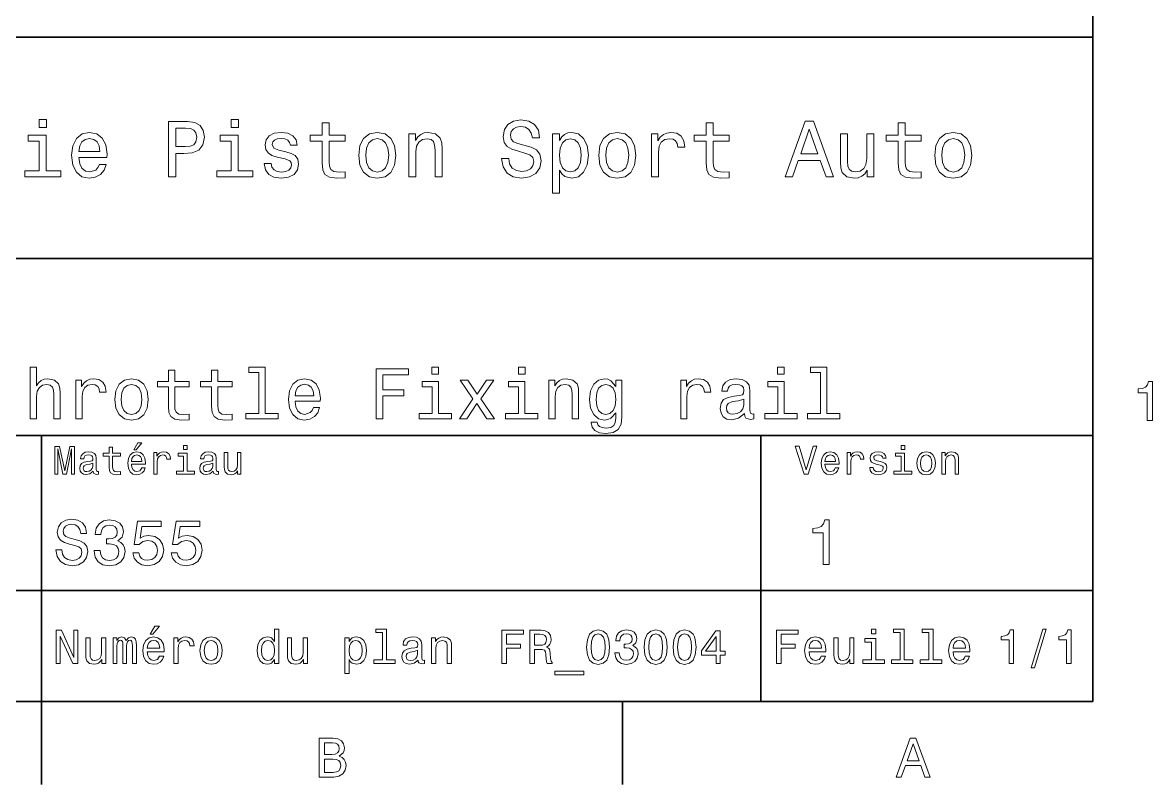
# Model space of a CAD drawing. Extents: x 0 to 420, y 0 to 297.
# Drawn here: x 313.3 to 415.4, y 2.5 to 71.3 of the extents above; entities that cross this region are included whole.
import ezdxf

# ---------------------------------------------------------------- set-up
doc = ezdxf.new("R2010")
doc.units = 0

msp = doc.modelspace()

# ---------------------------------------------------------------- linework, layer by layer
at = {"color": 7, "lineweight": 35}
for p, q in [((410, 10), (410, 287)), ((220, 70), (410, 70)), ((410, 70), (410, 10)), ((285, 50), (410, 50)), ((285, 34), (410, 34)), ((380, 10), (380, 34)), ((285, 20), (410, 20)), ((10, 10), (410, 10)), ((220, 10), (410, 10))]:
    msp.add_line(p, q, dxfattribs=at)
at = {"color": 7, "lineweight": 35, "ltscale": 0.35}
msp.add_line((315, 20), (315, 34), dxfattribs=at)
at = {"color": 7, "lineweight": 35, "ltscale": 0.25}
msp.add_line((315, 10), (315, 20), dxfattribs=at)
at = {"color": 7, "lineweight": 35, "ltscale": 0.1875}
for p, q in [((315, 10), (315, 2.5)), ((367.5, 10), (367.5, 2.5))]:
    msp.add_line(p, q, dxfattribs=at)
at = {"color": 7, "lineweight": 13}
for points in [[(315.439484, 62.554031), (314.76944, 62.554031), (314.76944, 61.833572), (315.439484, 61.833572)], [(326.462524, 57.381123), (327.125366, 57.381123), (327.125366, 59.492073), (327.860229, 59.492073), (328.602295, 59.528095), (329.193085, 59.780258), (329.574921, 60.270172), (329.70462, 60.940201), (329.60376, 61.559795), (329.315552, 62.013687), (328.840057, 62.287464), (328.19165, 62.381123), (326.462524, 62.381123)], [(332.788177, 62.554031), (332.118164, 62.554031), (332.118164, 61.833572), (332.788177, 61.833572)], [(357.20462, 59.030979), (356.549011, 59.030979), (356.693085, 58.267288), (357.053314, 57.70533), (357.608063, 57.366714), (358.357361, 57.244236), (359.099426, 57.359509), (359.654175, 57.67651), (360.007202, 58.17363), (360.136902, 58.82925), (360.028809, 59.420029), (359.726227, 59.801872), (359.236328, 60.054031), (358.580688, 60.241352), (358.018738, 60.378242), (357.651306, 60.536743), (357.442383, 60.767288), (357.377533, 61.127522), (357.442383, 61.451729), (357.6297, 61.696686), (357.917877, 61.862389), (358.314117, 61.920029), (358.71759, 61.84798), (359.034576, 61.653458), (359.24353, 61.32925), (359.344391, 60.889767), (360, 60.889767), (360, 60.904179), (359.884735, 61.581409), (359.546112, 62.085732), (359.01297, 62.402737), (358.292511, 62.510807), (357.644104, 62.402737), (357.139771, 62.100143), (356.815552, 61.631844), (356.700287, 61.026657), (356.793945, 60.486309), (357.067719, 60.118874), (357.5, 59.873917), (358.09079, 59.6866), (358.674347, 59.520893), (359.113831, 59.362389), (359.380402, 59.131844), (359.47406, 58.757202), (359.387604, 58.375359), (359.164276, 58.087173), (358.825653, 57.907059), (358.386169, 57.849422), (357.896271, 57.928673), (357.521606, 58.159222), (357.283875, 58.533859)], [(382.175781, 57.381123), (382.838623, 57.381123), (383.364563, 58.850864), (385.360229, 58.850864), (385.886169, 57.381123), (386.563416, 57.381123), (384.733429, 62.388329), (383.998566, 62.388329)], [(318.371765, 59.131844), (320.907776, 59.131844), (320.914978, 59.427231), (320.799713, 60.255764), (320.482697, 60.875359), (319.978394, 61.25), (319.30835, 61.386887), (318.65274, 61.242794), (318.148407, 60.839336), (317.824219, 60.183716), (317.708923, 59.319164), (317.816986, 58.432995), (318.141205, 57.78458), (318.638336, 57.381123), (319.286743, 57.244236), (319.848694, 57.337894), (320.309784, 57.582851), (320.648407, 57.971901), (320.842926, 58.490631), (320.216125, 58.490631), (320.086456, 58.20245), (319.899139, 57.986309), (319.365997, 57.8134), (318.955322, 57.892651), (318.645538, 58.14481), (318.443787, 58.555473), (318.371765, 59.110229)], [(328.011536, 61.76873), (328.443787, 61.725502), (328.760803, 61.588615), (328.94812, 61.336452), (329.01297, 60.940201), (328.940918, 60.522331), (328.746399, 60.270172), (328.414978, 60.140488), (327.96109, 60.104465), (327.125366, 60.104465), (327.125366, 61.76873)], [(337.060516, 59.636166), (336.44812, 59.780258), (335.994232, 59.945965), (335.842926, 60.28458), (335.886169, 60.522331), (336.037476, 60.695244), (336.28241, 60.803314), (336.635437, 60.846542), (336.97406, 60.803314), (337.240631, 60.67363), (337.413544, 60.479107), (337.485596, 60.219738), (338.105194, 60.219738), (338.105194, 60.23415), (337.997131, 60.70245), (337.701721, 61.069885), (337.240631, 61.30043), (336.635437, 61.386887), (336.023041, 61.30043), (335.576355, 61.062679), (335.29538, 60.709652), (335.208923, 60.262966), (335.273773, 59.830688), (335.475494, 59.528095), (335.806915, 59.311958), (336.289612, 59.16066), (336.995667, 58.987751), (337.427948, 58.807636), (337.543213, 58.663544), (337.586456, 58.447407), (337.521606, 58.180836), (337.348694, 57.979107), (337.067719, 57.849422), (336.693085, 57.806194), (336.296814, 57.849422), (336.008636, 58.000721), (335.814117, 58.245674), (335.734863, 58.584293), (335.122467, 58.584293), (335.223328, 58.007923), (335.518738, 57.590057), (335.98703, 57.337894), (336.635437, 57.244236), (337.312683, 57.337894), (337.809814, 57.590057), (338.112396, 57.993515), (338.220459, 58.519451), (338.141205, 58.973343), (337.917877, 59.283138), (337.550415, 59.484871)], [(340.353027, 60.579971), (340.353027, 58.64193), (340.39624, 58.015129), (340.597992, 57.582851), (341.001434, 57.330688), (341.685883, 57.244236), (342.43515, 57.280258), (342.43515, 57.827808), (341.887604, 57.78458), (341.390503, 57.842216), (341.123932, 58.022331), (341.008636, 58.324928), (340.98703, 58.75), (340.98703, 60.579971), (342.43515, 60.579971), (342.43515, 61.120316), (340.98703, 61.120316), (340.98703, 62.251438), (340.353027, 62.251438), (340.353027, 61.120316), (339.257935, 61.120316), (339.257935, 60.579971)], [(343.65274, 59.311958), (343.768005, 58.432995), (344.099426, 57.78458), (344.625366, 57.381123), (345.331421, 57.244236), (346.030273, 57.381123), (346.556213, 57.777374), (346.887604, 58.425793), (347.010101, 59.311958), (346.887604, 60.190922), (346.556213, 60.846542), (346.030273, 61.242794), (345.331421, 61.386887), (344.625366, 61.242794), (344.099426, 60.839336), (343.768005, 60.190922)], [(348.177246, 57.381123), (348.811249, 57.381123), (348.811249, 59.614552), (348.876099, 60.12608), (349.085022, 60.500717), (349.409241, 60.731266), (349.841492, 60.817722), (350.187317, 60.745674), (350.403473, 60.551151), (350.511536, 60.226944), (350.547546, 59.794666), (350.547546, 57.381123), (351.181549, 57.381123), (351.181549, 59.924351), (351.15274, 60.435879), (351.023071, 60.86095), (350.597992, 61.25), (349.93515, 61.386887), (349.567719, 61.336452), (349.257935, 61.199566), (348.991364, 60.969017), (348.78241, 60.659222), (348.78241, 61.25), (348.177246, 61.25)], [(361.786743, 60.652016), (361.786743, 61.25), (361.15274, 61.25), (361.15274, 55.882565), (361.786743, 55.882565), (361.786743, 57.971901), (362.010101, 57.633286), (362.262268, 57.409943), (362.896271, 57.244236), (363.501465, 57.381123), (363.976959, 57.791786), (364.286743, 58.440201), (364.402039, 59.319164), (364.286743, 60.190922), (363.976959, 60.839336), (363.501465, 61.242794), (362.896271, 61.386887), (362.550446, 61.343658), (362.255066, 61.206772), (362.002899, 60.976223)], [(365.338623, 59.311958), (365.453888, 58.432995), (365.785309, 57.78458), (366.311249, 57.381123), (367.017303, 57.244236), (367.716125, 57.381123), (368.242065, 57.777374), (368.573486, 58.425793), (368.695984, 59.311958), (368.573486, 60.190922), (368.242065, 60.846542), (367.716125, 61.242794), (367.017303, 61.386887), (366.311249, 61.242794), (365.785309, 60.839336), (365.453888, 60.190922)], [(370.100861, 57.381123), (370.734863, 57.381123), (370.734863, 59.592937), (370.799713, 60.12608), (370.994232, 60.507923), (371.311249, 60.738472), (371.736328, 60.817722), (372.053314, 60.767288), (372.291077, 60.623199), (372.435181, 60.378242), (372.485596, 60.046829), (373.126801, 60.046829), (373.040344, 60.630402), (372.802612, 61.048271), (372.406342, 61.30043), (371.865997, 61.386887), (371.498566, 61.32925), (371.181549, 61.185158), (370.900574, 60.940201), (370.677246, 60.608788), (370.677246, 61.25), (370.100861, 61.25)], [(375.050415, 60.579971), (375.050415, 58.64193), (375.093658, 58.015129), (375.29538, 57.582851), (375.698853, 57.330688), (376.383301, 57.244236), (377.132568, 57.280258), (377.132568, 57.827808), (376.585022, 57.78458), (376.087891, 57.842216), (375.82132, 58.022331), (375.706055, 58.324928), (375.684448, 58.75), (375.684448, 60.579971), (377.132568, 60.579971), (377.132568, 61.120316), (375.684448, 61.120316), (375.684448, 62.251438), (375.050415, 62.251438), (375.050415, 61.120316), (373.955322, 61.120316), (373.955322, 60.579971)], [(383.595093, 59.463257), (384.365997, 61.667866), (385.136902, 59.463257)], [(392.399109, 60.579971), (392.399109, 58.64193), (392.442352, 58.015129), (392.644073, 57.582851), (393.047546, 57.330688), (393.731995, 57.244236), (394.481262, 57.280258), (394.481262, 57.827808), (393.933716, 57.78458), (393.436584, 57.842216), (393.170013, 58.022331), (393.054749, 58.324928), (393.033142, 58.75), (393.033142, 60.579971), (394.481262, 60.579971), (394.481262, 61.120316), (393.033142, 61.120316), (393.033142, 62.251438), (392.399109, 62.251438), (392.399109, 61.120316), (391.304016, 61.120316), (391.304016, 60.579971)], [(395.698853, 59.311958), (395.814117, 58.432995), (396.145508, 57.78458), (396.671448, 57.381123), (397.377502, 57.244236), (398.076355, 57.381123), (398.602295, 57.777374), (398.933716, 58.425793), (399.056183, 59.311958), (398.933716, 60.190922), (398.602295, 60.846542), (398.076355, 61.242794), (397.377502, 61.386887), (396.671448, 61.242794), (396.145508, 60.839336), (395.814117, 60.190922)], [(315.417877, 57.914265), (315.417877, 61.120316), (313.789612, 61.120316), (313.789612, 60.579971), (314.783875, 60.579971), (314.783875, 57.914265), (313.48703, 57.914265), (313.48703, 57.381123), (316.729095, 57.381123), (316.729095, 57.914265)], [(318.371765, 59.664986), (318.451019, 60.162102), (318.645538, 60.529537), (318.940918, 60.75288), (319.329956, 60.83213), (319.711823, 60.75288), (320.007202, 60.529537), (320.187317, 60.162102), (320.252167, 59.664986)], [(332.766571, 57.914265), (332.766571, 61.120316), (331.138336, 61.120316), (331.138336, 60.579971), (332.132568, 60.579971), (332.132568, 57.914265), (330.835724, 57.914265), (330.835724, 57.381123), (334.07782, 57.381123), (334.07782, 57.914265)], [(344.301147, 59.319164), (344.365997, 59.967579), (344.567719, 60.435879), (344.891937, 60.72406), (345.331421, 60.824928), (345.763702, 60.72406), (346.087891, 60.443081), (346.289612, 59.967579), (346.361664, 59.319164), (346.289612, 58.663544), (346.087891, 58.188038), (345.763702, 57.899853), (345.331421, 57.806194), (344.891937, 57.899853), (344.567719, 58.188038), (344.365997, 58.663544)], [(362.788208, 57.8134), (362.363129, 57.907059), (362.053314, 58.195244), (361.858795, 58.663544), (361.793945, 59.319164), (361.858795, 59.967579), (362.053314, 60.435879), (362.363129, 60.716858), (362.788208, 60.817722), (363.177246, 60.716858), (363.48703, 60.428673), (363.68158, 59.960373), (363.753601, 59.319164), (363.68158, 58.67075), (363.48703, 58.195244), (363.177246, 57.907059)], [(365.98703, 59.319164), (366.05188, 59.967579), (366.253601, 60.435879), (366.57782, 60.72406), (367.017303, 60.824928), (367.449585, 60.72406), (367.773773, 60.443081), (367.975525, 59.967579), (368.047546, 59.319164), (367.975525, 58.663544), (367.773773, 58.188038), (367.449585, 57.899853), (367.017303, 57.806194), (366.57782, 57.899853), (366.253601, 58.188038), (366.05188, 58.663544)], [(390.194519, 61.25), (389.560516, 61.25), (389.560516, 59.016571), (389.488464, 58.497837), (389.279541, 58.123196), (388.955322, 57.892651), (388.530243, 57.820602), (388.19165, 57.878242), (387.975494, 58.051151), (387.853027, 58.346542), (387.824219, 58.764408), (387.824219, 61.25), (387.190186, 61.25), (387.190186, 58.706772), (387.211792, 58.195244), (387.348694, 57.770172), (387.766571, 57.381123), (388.436584, 57.244236), (388.796814, 57.294666), (389.106628, 57.424351), (389.373199, 57.647694), (389.589325, 57.971901), (389.589325, 57.381123), (390.194519, 57.381123)], [(396.34726, 59.319164), (396.412109, 59.967579), (396.613831, 60.435879), (396.938019, 60.72406), (397.377502, 60.824928), (397.809784, 60.72406), (398.134003, 60.443081), (398.335724, 59.967579), (398.407776, 59.319164), (398.335724, 58.663544), (398.134003, 58.188038), (397.809784, 57.899853), (397.377502, 57.806194), (396.938019, 57.899853), (396.613831, 58.188038), (396.412109, 58.663544)], [(313.978394, 35.530258), (314.549011, 35.530258), (314.549011, 37.540344), (314.607361, 38.000721), (314.79541, 38.337894), (315.087189, 38.545387), (315.476227, 38.623199), (315.787476, 38.558357), (315.981995, 38.383286), (316.079254, 38.091499), (316.111664, 37.70245), (316.111664, 35.530258), (316.682281, 35.530258), (316.682281, 37.819164), (316.656342, 38.279537), (316.539642, 38.662102), (316.157074, 39.012245), (315.560516, 39.135445), (315.236328, 39.090057), (314.957489, 38.966858), (314.72406, 38.772331), (314.549011, 38.506485), (314.549011, 40.185879), (313.978394, 40.185879)], [(326.453888, 38.409222), (326.453888, 36.664986), (326.492798, 36.100864), (326.674347, 35.711815), (327.037476, 35.484871), (327.653473, 35.407059), (328.32782, 35.43948), (328.32782, 35.932274), (327.835022, 35.893372), (327.387604, 35.945244), (327.147705, 36.107349), (327.043945, 36.379681), (327.024506, 36.762245), (327.024506, 38.409222), (328.32782, 38.409222), (328.32782, 38.895531), (327.024506, 38.895531), (327.024506, 39.913544), (326.453888, 39.913544), (326.453888, 38.895531), (325.468292, 38.895531), (325.468292, 38.409222)], [(330.357361, 38.409222), (330.357361, 36.664986), (330.396271, 36.100864), (330.57782, 35.711815), (330.940918, 35.484871), (331.556915, 35.407059), (332.231262, 35.43948), (332.231262, 35.932274), (331.738464, 35.893372), (331.291077, 35.945244), (331.051147, 36.107349), (330.947418, 36.379681), (330.927948, 36.762245), (330.927948, 38.409222), (332.231262, 38.409222), (332.231262, 38.895531), (330.927948, 38.895531), (330.927948, 39.913544), (330.357361, 39.913544), (330.357361, 38.895531), (329.371765, 38.895531), (329.371765, 38.409222)], [(334.630402, 39.706051), (334.630402, 36.010086), (333.456787, 36.010086), (333.456787, 35.530258), (336.368164, 35.530258), (336.368164, 36.010086), (335.201019, 36.010086), (335.201019, 40.185879), (333.735596, 40.185879), (333.735596, 39.706051)], [(345.219025, 35.530258), (345.822052, 35.530258), (345.822052, 37.598701), (347.715424, 37.598701), (347.715424, 38.136887), (345.822052, 38.136887), (345.822052, 39.485588), (348.149872, 39.485588), (348.149872, 40.030258), (345.219025, 40.030258)], [(350.873199, 40.185879), (350.270172, 40.185879), (350.270172, 39.537464), (350.873199, 39.537464)], [(358.680115, 40.185879), (358.077087, 40.185879), (358.077087, 39.537464), (358.680115, 39.537464)], [(382.100861, 40.185879), (381.497833, 40.185879), (381.497833, 39.537464), (382.100861, 39.537464)], [(385.375366, 39.706051), (385.375366, 36.010086), (384.201721, 36.010086), (384.201721, 35.530258), (387.113098, 35.530258), (387.113098, 36.010086), (385.945984, 36.010086), (385.945984, 40.185879), (384.48056, 40.185879), (384.48056, 39.706051)], [(318.095825, 35.530258), (318.666443, 35.530258), (318.666443, 37.520893), (318.724792, 38.000721), (318.899872, 38.344379), (319.18515, 38.551872), (319.567719, 38.623199), (319.853027, 38.577808), (320.067017, 38.448124), (320.196686, 38.227665), (320.242065, 37.929394), (320.819183, 37.929394), (320.741364, 38.454609), (320.527374, 38.830692), (320.170746, 39.057636), (319.684448, 39.135445), (319.35376, 39.083572), (319.068451, 38.953888), (318.815582, 38.733429), (318.614563, 38.435158), (318.614563, 39.012245), (318.095825, 39.012245)], [(321.61673, 37.268009), (321.720459, 36.476944), (322.018738, 35.893372), (322.492065, 35.530258), (323.127533, 35.407059), (323.7565, 35.530258), (324.229828, 35.886887), (324.528107, 36.470459), (324.638336, 37.268009), (324.528107, 38.059078), (324.229828, 38.649136), (323.7565, 39.005764), (323.127533, 39.135445), (322.492065, 39.005764), (322.018738, 38.642651), (321.720459, 38.059078)], [(337.898407, 37.105907), (340.180847, 37.105907), (340.187317, 37.371758), (340.083588, 38.117435), (339.798279, 38.675072), (339.344391, 39.012245), (338.741364, 39.135445), (338.151306, 39.005764), (337.697418, 38.642651), (337.40564, 38.052593), (337.30188, 37.274494), (337.399139, 36.476944), (337.690918, 35.893372), (338.138336, 35.530258), (338.721893, 35.407059), (339.227661, 35.491352), (339.64267, 35.711815), (339.947418, 36.061958), (340.122498, 36.528816), (339.55835, 36.528816), (339.44165, 36.269451), (339.273071, 36.074928), (338.793243, 35.919308), (338.423645, 35.990631), (338.144806, 36.217579), (337.963257, 36.587173), (337.898407, 37.086452)], [(350.85376, 36.010086), (350.85376, 38.895531), (349.388336, 38.895531), (349.388336, 38.409222), (350.283142, 38.409222), (350.283142, 36.010086), (349.115997, 36.010086), (349.115997, 35.530258), (352.033875, 35.530258), (352.033875, 36.010086)], [(353.427948, 35.530258), (354.322754, 36.885445), (355.24353, 35.530258), (355.930847, 35.530258), (354.685883, 37.326366), (355.859497, 39.012245), (355.19812, 39.012245), (354.348694, 37.747837), (353.499268, 39.012245), (352.824921, 39.012245), (353.979126, 37.319885), (352.760101, 35.530258)], [(358.660675, 36.010086), (358.660675, 38.895531), (357.195251, 38.895531), (357.195251, 38.409222), (358.090057, 38.409222), (358.090057, 36.010086), (356.922913, 36.010086), (356.922913, 35.530258), (359.84079, 35.530258), (359.84079, 36.010086)], [(360.819885, 35.530258), (361.390503, 35.530258), (361.390503, 37.540344), (361.448853, 38.000721), (361.636902, 38.337894), (361.92868, 38.545387), (362.317719, 38.623199), (362.628967, 38.558357), (362.823486, 38.383286), (362.920746, 38.091499), (362.953186, 37.70245), (362.953186, 35.530258), (363.523773, 35.530258), (363.523773, 37.819164), (363.497833, 38.279537), (363.381134, 38.662102), (362.998566, 39.012245), (362.402008, 39.135445), (362.07132, 39.090057), (361.792511, 38.966858), (361.552612, 38.759365), (361.364563, 38.480545), (361.364563, 39.012245), (360.819885, 39.012245)], [(367.433716, 35.685879), (367.433716, 39.012245), (366.889038, 39.012245), (366.889038, 38.448124), (366.44165, 38.960373), (366.169312, 39.090057), (365.864563, 39.135445), (365.313416, 39.005764), (364.885437, 38.642651), (364.606628, 38.059078), (364.509369, 37.274494), (364.606628, 36.483429), (364.885437, 35.899857), (365.313416, 35.530258), (365.864563, 35.407059), (366.175781, 35.45245), (366.43515, 35.569164), (366.889038, 36.061958), (366.889038, 35.569164), (366.837189, 35.180115), (366.694519, 34.901295), (366.42218, 34.739193), (366.013702, 34.680836), (365.657074, 34.719738), (365.404175, 34.817001), (365.255035, 34.985588), (365.209656, 35.212536), (364.658508, 35.212536), (364.658508, 35.1866), (364.742798, 34.771614), (365.002167, 34.460373), (365.417145, 34.259365), (365.981262, 34.188038), (366.655609, 34.285301), (367.103027, 34.557636), (367.355896, 35.030979)], [(372.744232, 35.530258), (373.31485, 35.530258), (373.31485, 37.520893), (373.373199, 38.000721), (373.548279, 38.344379), (373.833557, 38.551872), (374.216125, 38.623199), (374.501434, 38.577808), (374.715424, 38.448124), (374.845093, 38.227665), (374.890503, 37.929394), (375.46759, 37.929394), (375.389771, 38.454609), (375.175781, 38.830692), (374.819153, 39.057636), (374.332855, 39.135445), (374.002167, 39.083572), (373.716858, 38.953888), (373.463989, 38.733429), (373.26297, 38.435158), (373.26297, 39.012245), (372.744232, 39.012245)], [(378.502167, 35.98415), (378.502167, 35.964695), (378.534576, 35.744236), (378.631836, 35.588615), (379.040344, 35.465416), (379.358063, 35.517288), (379.358063, 35.958214), (379.221924, 35.938759), (379.040344, 36.023052), (379.007935, 36.282421), (379.007935, 38.085014), (378.930115, 38.545387), (378.703186, 38.869595), (378.307648, 39.064121), (377.75, 39.135445), (377.205322, 39.057636), (376.803314, 38.837173), (376.550446, 38.493515), (376.466125, 38.039623), (376.466125, 38.000721), (376.978394, 38.000721), (377.023773, 38.273052), (377.166443, 38.467579), (377.399841, 38.584293), (377.73056, 38.629681), (378.048279, 38.59726), (378.275208, 38.5), (378.411377, 38.331409), (378.456787, 38.09798), (378.430847, 37.825645), (378.327087, 37.68948), (378.067719, 37.624638), (377.581421, 37.572765), (377.023773, 37.456051), (376.628235, 37.248558), (376.394806, 36.924351), (376.323486, 36.444523), (376.388336, 36.016571), (376.589355, 35.698845), (376.913544, 35.497837), (377.360962, 35.426514), (377.963989, 35.562679)], [(382.081421, 36.010086), (382.081421, 38.895531), (380.615997, 38.895531), (380.615997, 38.409222), (381.510803, 38.409222), (381.510803, 36.010086), (380.343658, 36.010086), (380.343658, 35.530258), (383.261536, 35.530258), (383.261536, 36.010086)], [(414.909241, 35.366787), (415.368164, 35.366787), (415.368164, 38.892002), (415.025208, 38.892002), (414.934448, 38.584366), (414.752899, 38.377594), (414.475525, 38.256557), (414.092224, 38.216209), (414.092224, 37.858143), (414.909241, 37.858143)], [(322.200287, 37.274494), (322.258667, 37.858067), (322.440216, 38.279537), (322.731995, 38.538902), (323.127533, 38.629681), (323.516571, 38.538902), (323.80835, 38.286022), (323.989929, 37.858067), (324.054749, 37.274494), (323.989929, 36.684437), (323.80835, 36.256481), (323.516571, 35.997116), (323.127533, 35.912823), (322.731995, 35.997116), (322.440216, 36.256481), (322.258667, 36.684437)], [(337.898407, 37.585735), (337.969757, 38.033138), (338.144806, 38.363831), (338.410675, 38.564842), (338.760803, 38.636166), (339.104462, 38.564842), (339.370331, 38.363831), (339.53244, 38.033138), (339.59079, 37.585735)], [(365.099426, 37.274494), (365.157776, 37.851585), (365.332855, 38.279537), (365.605194, 38.532421), (365.968292, 38.623199), (366.350861, 38.532421), (366.636169, 38.279537), (366.811249, 37.851585), (366.876099, 37.274494), (366.811249, 36.684437), (366.636169, 36.262966), (366.350861, 36.003601), (365.968292, 35.919308), (365.605194, 36.003601), (365.332855, 36.262966), (365.157776, 36.690922)], [(378.437317, 36.749279), (378.359497, 36.412102), (378.152039, 36.152737), (377.84079, 35.98415), (377.458221, 35.925793), (377.211823, 35.958214), (377.036743, 36.061958), (376.926514, 36.243515), (376.894104, 36.496395), (376.920044, 36.723343), (377.023773, 36.885445), (377.438782, 37.067001), (377.963989, 37.14481), (378.437317, 37.30043)], [(316.183716, 30.530979), (316.46109, 30.530979), (316.46109, 32.80043), (316.929382, 30.530979), (317.239197, 30.530979), (317.703888, 32.80043), (317.703888, 30.530979), (317.984863, 30.530979), (317.984863, 33.030979), (317.54538, 33.030979), (317.08429, 30.826368), (316.626801, 33.030979), (316.183716, 33.030979)], [(321.100861, 32.130402), (321.100861, 31.161383), (321.122467, 30.847982), (321.223328, 30.631844), (321.425079, 30.505762), (321.767303, 30.462536), (322.141937, 30.480547), (322.141937, 30.754322), (321.868164, 30.732708), (321.619598, 30.761526), (321.486298, 30.851583), (321.42868, 31.002882), (321.417877, 31.215418), (321.417877, 32.130402), (322.141937, 32.130402), (322.141937, 32.400574), (321.417877, 32.400574), (321.417877, 32.966137), (321.100861, 32.966137), (321.100861, 32.400574), (320.553314, 32.400574), (320.553314, 32.130402)], [(323.341492, 32.728386), (323.554047, 32.728386), (324.054749, 33.340778), (323.701721, 33.340778)], [(328.161377, 33.117435), (327.826355, 33.117435), (327.826355, 32.757202), (328.161377, 32.757202)], [(384.71109, 33.03458), (384.08429, 30.905619), (383.439484, 33.03458), (383.09726, 33.03458), (383.904175, 30.530979), (384.264404, 30.530979), (385.053314, 33.03458)], [(392.992798, 33.117435), (392.657776, 33.117435), (392.657776, 32.757202), (392.992798, 32.757202)], [(319.656342, 30.78314), (319.656342, 30.772333), (319.674347, 30.649855), (319.728394, 30.5634), (319.955322, 30.494957), (320.131836, 30.523775), (320.131836, 30.768732), (320.056183, 30.757925), (319.955322, 30.804754), (319.937317, 30.948847), (319.937317, 31.950287), (319.894104, 32.206051), (319.768005, 32.386166), (319.548279, 32.494236), (319.238464, 32.533859), (318.935883, 32.490635), (318.712524, 32.368156), (318.572052, 32.177231), (318.525208, 31.925072), (318.525208, 31.903458), (318.809784, 31.903458), (318.835022, 32.054756), (318.914276, 32.162823), (319.043945, 32.227665), (319.227661, 32.25288), (319.404175, 32.234871), (319.530273, 32.180836), (319.605896, 32.087173), (319.631134, 31.957493), (319.61673, 31.806194), (319.559082, 31.730547), (319.414978, 31.694523), (319.144806, 31.665705), (318.835022, 31.600864), (318.615265, 31.48559), (318.485596, 31.305475), (318.445953, 31.038904), (318.481995, 30.801151), (318.593658, 30.62464), (318.773773, 30.512968), (319.022339, 30.473343), (319.357361, 30.54899)], [(323.121765, 31.40634), (324.389771, 31.40634), (324.393372, 31.554033), (324.335724, 31.9683), (324.177246, 32.278099), (323.925079, 32.465416), (323.590057, 32.533859), (323.262238, 32.461815), (323.010101, 32.260086), (322.847992, 31.932276), (322.790344, 31.5), (322.844391, 31.056915), (323.00647, 30.732708), (323.255035, 30.530979), (323.579254, 30.462536), (323.860229, 30.509365), (324.09079, 30.631844), (324.260101, 30.826368), (324.357361, 31.085733), (324.043945, 31.085733), (323.979095, 30.941643), (323.885437, 30.833572), (323.618866, 30.747118), (323.413544, 30.786743), (323.258636, 30.912823), (323.157776, 31.118155), (323.121765, 31.395533)], [(323.121765, 31.672911), (323.161377, 31.921469), (323.258636, 32.105186), (323.406342, 32.216858), (323.600861, 32.256485), (323.791779, 32.216858), (323.939484, 32.105186), (324.029541, 31.921469), (324.061951, 31.672911)], [(325.131836, 30.530979), (325.448853, 30.530979), (325.448853, 31.636887), (325.481262, 31.903458), (325.578522, 32.094379), (325.73703, 32.209652), (325.949554, 32.249279), (326.108063, 32.224064), (326.226959, 32.152016), (326.298981, 32.029537), (326.324219, 31.863832), (326.644806, 31.863832), (326.601593, 32.155621), (326.482697, 32.364552), (326.284576, 32.490635), (326.014404, 32.533859), (325.830688, 32.505043), (325.67218, 32.432995), (325.531708, 32.310516), (325.420044, 32.144814), (325.420044, 32.465416), (325.131836, 32.465416)], [(328.150574, 30.79755), (328.150574, 32.400574), (327.336456, 32.400574), (327.336456, 32.130402), (327.833588, 32.130402), (327.833588, 30.79755), (327.18515, 30.79755), (327.18515, 30.530979), (328.806183, 30.530979), (328.806183, 30.79755)], [(330.499268, 30.78314), (330.499268, 30.772333), (330.517303, 30.649855), (330.57132, 30.5634), (330.798279, 30.494957), (330.974792, 30.523775), (330.974792, 30.768732), (330.899139, 30.757925), (330.798279, 30.804754), (330.780273, 30.948847), (330.780273, 31.950287), (330.73703, 32.206051), (330.610962, 32.386166), (330.391205, 32.494236), (330.081421, 32.533859), (329.778809, 32.490635), (329.555481, 32.368156), (329.414978, 32.177231), (329.368164, 31.925072), (329.368164, 31.903458), (329.65274, 31.903458), (329.677948, 32.054756), (329.757202, 32.162823), (329.886902, 32.227665), (330.070618, 32.25288), (330.247131, 32.234871), (330.373199, 32.180836), (330.448853, 32.087173), (330.47406, 31.957493), (330.459656, 31.806194), (330.402008, 31.730547), (330.257935, 31.694523), (329.987762, 31.665705), (329.677948, 31.600864), (329.458221, 31.48559), (329.328522, 31.305475), (329.28891, 31.038904), (329.324921, 30.801151), (329.436584, 30.62464), (329.616699, 30.512968), (329.865265, 30.473343), (330.200287, 30.54899)], [(333.010071, 32.465416), (332.693085, 32.465416), (332.693085, 31.348703), (332.657074, 31.089336), (332.552582, 30.902016), (332.390503, 30.786743), (332.177948, 30.750719), (332.008636, 30.779539), (331.900574, 30.865993), (331.839325, 31.013687), (331.824921, 31.222622), (331.824921, 32.465416), (331.507935, 32.465416), (331.507935, 31.193804), (331.518738, 30.93804), (331.587189, 30.725504), (331.796112, 30.530979), (332.131134, 30.462536), (332.311249, 30.487751), (332.466125, 30.552593), (332.599426, 30.664265), (332.707489, 30.826368), (332.707489, 30.530979), (333.010071, 30.530979)], [(385.784576, 31.40634), (387.052582, 31.40634), (387.056183, 31.554033), (386.998566, 31.9683), (386.840057, 32.278099), (386.587891, 32.465416), (386.252869, 32.533859), (385.925079, 32.461815), (385.672913, 32.260086), (385.510803, 31.932276), (385.453156, 31.5), (385.507202, 31.056915), (385.669312, 30.732708), (385.917877, 30.530979), (386.242065, 30.462536), (386.523041, 30.509365), (386.753601, 30.631844), (386.922913, 30.826368), (387.020172, 31.085733), (386.706787, 31.085733), (386.641937, 30.941643), (386.548279, 30.833572), (386.281708, 30.747118), (386.076355, 30.786743), (385.921478, 30.912823), (385.820618, 31.118155), (385.784576, 31.395533)], [(385.784576, 31.672911), (385.824219, 31.921469), (385.921478, 32.105186), (386.069153, 32.216858), (386.263702, 32.256485), (386.45462, 32.216858), (386.602295, 32.105186), (386.692352, 31.921469), (386.724792, 31.672911)], [(387.794678, 30.530979), (388.111664, 30.530979), (388.111664, 31.636887), (388.144104, 31.903458), (388.241364, 32.094379), (388.399841, 32.209652), (388.612396, 32.249279), (388.770905, 32.224064), (388.889771, 32.152016), (388.961823, 32.029537), (388.98703, 31.863832), (389.307648, 31.863832), (389.264404, 32.155621), (389.145538, 32.364552), (388.947418, 32.490635), (388.677246, 32.533859), (388.49353, 32.505043), (388.335022, 32.432995), (388.194519, 32.310516), (388.082855, 32.144814), (388.082855, 32.465416), (387.794678, 32.465416)], [(390.791779, 31.658501), (390.485596, 31.730547), (390.258636, 31.8134), (390.182983, 31.982708), (390.20462, 32.101585), (390.280273, 32.188038), (390.40274, 32.242073), (390.579254, 32.263687), (390.748566, 32.242073), (390.881836, 32.177231), (390.968292, 32.079971), (391.004333, 31.950287), (391.314117, 31.950287), (391.314117, 31.957493), (391.260101, 32.191643), (391.112396, 32.375359), (390.881836, 32.490635), (390.579254, 32.533859), (390.273041, 32.490635), (390.049713, 32.371758), (389.90921, 32.195244), (389.865997, 31.971901), (389.898407, 31.755764), (389.999268, 31.604465), (390.164978, 31.496397), (390.406342, 31.420748), (390.759369, 31.334293), (390.975494, 31.244236), (391.033142, 31.17219), (391.054749, 31.064121), (391.022339, 30.930836), (390.935883, 30.829971), (390.79538, 30.765129), (390.608063, 30.743515), (390.409943, 30.765129), (390.265839, 30.840778), (390.168579, 30.963255), (390.128967, 31.132565), (389.822754, 31.132565), (389.873199, 30.844379), (390.020905, 30.635447), (390.255035, 30.509365), (390.579254, 30.462536), (390.917877, 30.509365), (391.166412, 30.635447), (391.317719, 30.837175), (391.371765, 31.100143), (391.332123, 31.327089), (391.220459, 31.481987), (391.036743, 31.582851)], [(392.981995, 30.79755), (392.981995, 32.400574), (392.167877, 32.400574), (392.167877, 32.130402), (392.664978, 32.130402), (392.664978, 30.79755), (392.016571, 30.79755), (392.016571, 30.530979), (393.637604, 30.530979), (393.637604, 30.79755)], [(394.087891, 31.496397), (394.145538, 31.056915), (394.311249, 30.732708), (394.574219, 30.530979), (394.927246, 30.462536), (395.276672, 30.530979), (395.539612, 30.729107), (395.705322, 31.053314), (395.766571, 31.496397), (395.705322, 31.935879), (395.539612, 32.263687), (395.276672, 32.461815), (394.927246, 32.533859), (394.574219, 32.461815), (394.311249, 32.260086), (394.145538, 31.935879)], [(394.412109, 31.5), (394.444519, 31.824207), (394.54538, 32.058357), (394.707489, 32.20245), (394.927246, 32.25288), (395.143372, 32.20245), (395.305481, 32.061958), (395.406342, 31.824207), (395.442352, 31.5), (395.406342, 31.17219), (395.305481, 30.934437), (395.143372, 30.790344), (394.927246, 30.743515), (394.707489, 30.790344), (394.54538, 30.934437), (394.444519, 31.17219)], [(396.350159, 30.530979), (396.667145, 30.530979), (396.667145, 31.647694), (396.699554, 31.903458), (396.804047, 32.090778), (396.966125, 32.206051), (397.182281, 32.249279), (397.355194, 32.213257), (397.463257, 32.115993), (397.517303, 31.95389), (397.535309, 31.737751), (397.535309, 30.530979), (397.852295, 30.530979), (397.852295, 31.802593), (397.837891, 32.058357), (397.773041, 32.270893), (397.560516, 32.465416), (397.229095, 32.533859), (397.04538, 32.508644), (396.890503, 32.440201), (396.757202, 32.324928), (396.65274, 32.170029), (396.65274, 32.465416), (396.350159, 32.465416)], [(319.620331, 31.208212), (319.577087, 31.020893), (319.461823, 30.876801), (319.28891, 30.78314), (319.076355, 30.750719), (318.939484, 30.768732), (318.842224, 30.826368), (318.780975, 30.927233), (318.76297, 31.067722), (318.777374, 31.193804), (318.835022, 31.283861), (319.065552, 31.384726), (319.357361, 31.427954), (319.620331, 31.514408)], [(330.463257, 31.208212), (330.420044, 31.020893), (330.304749, 30.876801), (330.131836, 30.78314), (329.919312, 30.750719), (329.78241, 30.768732), (329.68515, 30.826368), (329.623932, 30.927233), (329.605896, 31.067722), (329.620331, 31.193804), (329.677948, 31.283861), (329.908508, 31.384726), (330.200287, 31.427954), (330.463257, 31.514408)], [(316.824219, 23.680117), (316.299713, 23.680117), (316.414978, 23.069164), (316.703156, 22.619596), (317.146973, 22.348703), (317.746399, 22.250721), (318.340057, 22.342941), (318.783875, 22.596542), (319.066284, 22.994238), (319.170044, 23.518732), (319.083588, 23.991356), (318.841492, 24.296831), (318.449554, 24.49856), (317.925079, 24.648417), (317.475494, 24.757925), (317.181549, 24.884727), (317.014404, 25.069164), (316.962524, 25.357349), (317.014404, 25.616714), (317.164276, 25.812681), (317.394806, 25.945246), (317.711823, 25.991356), (318.034576, 25.933718), (318.288177, 25.778099), (318.455322, 25.518732), (318.536011, 25.167149), (319.060516, 25.167149), (319.060516, 25.178675), (318.968292, 25.720463), (318.697418, 26.12392), (318.270905, 26.377522), (317.694519, 26.463978), (317.175781, 26.377522), (316.772339, 26.135448), (316.51297, 25.760807), (316.420746, 25.276657), (316.495667, 24.844381), (316.714691, 24.550434), (317.060516, 24.354467), (317.533142, 24.204613), (318, 24.072046), (318.351593, 23.945246), (318.56485, 23.760807), (318.639771, 23.461096), (318.570618, 23.155621), (318.391937, 22.925074), (318.121033, 22.780981), (317.76944, 22.734871), (317.377533, 22.798271), (317.07782, 22.98271), (316.887604, 23.282421)], [(319.752167, 23.616716), (319.752167, 23.57637), (319.844391, 23.023056), (320.115265, 22.60807), (320.541779, 22.342941), (321.106628, 22.244957), (321.706055, 22.342941), (322.155609, 22.596542), (322.443817, 23), (322.547546, 23.518732), (322.501434, 23.858791), (322.374634, 24.135448), (322.167145, 24.348703), (321.890503, 24.504324), (322.265137, 24.815563), (322.397705, 25.311239), (322.311249, 25.760807), (322.063416, 26.100864), (321.659943, 26.314121), (321.106628, 26.38905), (320.587891, 26.296831), (320.190216, 26.043228), (319.930847, 25.639771), (319.844391, 25.103746), (319.844391, 25.063402), (320.357361, 25.063402), (320.403473, 25.432278), (320.553314, 25.697407), (320.79538, 25.858791), (321.135437, 25.916428), (321.43515, 25.870317), (321.654175, 25.749281), (321.786743, 25.553314), (321.838623, 25.288185), (321.786743, 25.005764), (321.648407, 24.815563), (321.406342, 24.700289), (321.07782, 24.665707), (320.853027, 24.671471), (320.853027, 24.216139), (321.135437, 24.227667), (321.498566, 24.175793), (321.76944, 24.037464), (321.930847, 23.812681), (321.988464, 23.518732), (321.925079, 23.184439), (321.757935, 22.9366), (321.492798, 22.780981), (321.141205, 22.729107), (320.778107, 22.786745), (320.51297, 22.959656), (320.345825, 23.236313), (320.28241, 23.616716)], [(323.244965, 23.40346), (323.371765, 22.930836), (323.654175, 22.56196), (324.069153, 22.331413), (324.599426, 22.244957), (325.181549, 22.348703), (325.636902, 22.631124), (325.925079, 23.080692), (326.034576, 23.657061), (325.936584, 24.193085), (325.659943, 24.613834), (325.227661, 24.884727), (324.668579, 24.98271), (324.236298, 24.913546), (323.902008, 24.723343), (324.063416, 25.801153), (325.815552, 25.801153), (325.815552, 26.273777), (323.677246, 26.273777), (323.360229, 24.152739), (323.82132, 24.152739), (324.155609, 24.423632), (324.582123, 24.521614), (324.951019, 24.458214), (325.233429, 24.273777), (325.412109, 23.991356), (325.475494, 23.628242), (325.412109, 23.265131), (325.227661, 22.98271), (324.945251, 22.804035), (324.582123, 22.740635), (324.276672, 22.780981), (324.040344, 22.913546), (323.867432, 23.121038), (323.780975, 23.40346)], [(326.714691, 23.40346), (326.841492, 22.930836), (327.123932, 22.56196), (327.53891, 22.331413), (328.069153, 22.244957), (328.651306, 22.348703), (329.106628, 22.631124), (329.394806, 23.080692), (329.504333, 23.657061), (329.406342, 24.193085), (329.129669, 24.613834), (328.697418, 24.884727), (328.138336, 24.98271), (327.706055, 24.913546), (327.371765, 24.723343), (327.533142, 25.801153), (329.285309, 25.801153), (329.285309, 26.273777), (327.146973, 26.273777), (326.829956, 24.152739), (327.291077, 24.152739), (327.625366, 24.423632), (328.05188, 24.521614), (328.420746, 24.458214), (328.703156, 24.273777), (328.881836, 23.991356), (328.945251, 23.628242), (328.881836, 23.265131), (328.697418, 22.98271), (328.414978, 22.804035), (328.05188, 22.740635), (327.746399, 22.780981), (327.510071, 22.913546), (327.337189, 23.121038), (327.250732, 23.40346)], [(385.631134, 22.360231), (386.155609, 22.360231), (386.155609, 26.38905), (385.763702, 26.38905), (385.659943, 26.037464), (385.452454, 25.801153), (385.135437, 25.662825), (384.697418, 25.616714), (384.697418, 25.207493), (385.631134, 25.207493)], [(316.315552, 13.428675), (316.674347, 13.428675), (316.674347, 15.888329), (317.824219, 13.428675), (318.286743, 13.428675), (318.286743, 16.428675), (317.923645, 16.428675), (317.923645, 13.969021), (316.786743, 16.428675), (316.315552, 16.428675)], [(324.809814, 16.065563), (325.06485, 16.065563), (325.66571, 16.800432), (325.242065, 16.800432)], [(336.048981, 13.787464), (336.048981, 13.428675), (336.429382, 13.428675), (336.429382, 16.532421), (336.053314, 16.532421), (336.053314, 15.395534), (335.763702, 15.724064), (335.586456, 15.801874), (335.383301, 15.832133), (335.015839, 15.745678), (334.73056, 15.503603), (334.544678, 15.114553), (334.479828, 14.591499), (334.544678, 14.068444), (334.73056, 13.675073), (335.015839, 13.428675), (335.383301, 13.346542), (335.586456, 13.376801), (335.768005, 13.454611)], [(345.788177, 16.212536), (345.788177, 13.748559), (345.005768, 13.748559), (345.005768, 13.428675), (346.946686, 13.428675), (346.946686, 13.748559), (346.168579, 13.748559), (346.168579, 16.532421), (345.19165, 16.532421), (345.19165, 16.212536)], [(356.596527, 13.428675), (356.998566, 13.428675), (356.998566, 14.807637), (358.260803, 14.807637), (358.260803, 15.166427), (356.998566, 15.166427), (356.998566, 16.065563), (358.550415, 16.065563), (358.550415, 16.428675), (356.596527, 16.428675)], [(359.121033, 13.428675), (359.523041, 13.428675), (359.523041, 14.695246), (359.933716, 14.695246), (360.236298, 14.682277), (360.426514, 14.621758), (360.530243, 14.479107), (360.573486, 14.224064), (360.595093, 13.835014), (360.621033, 13.579971), (360.672913, 13.428675), (361.126801, 13.428675), (361.126801, 13.510807), (361.027374, 13.631845), (360.992798, 13.856628), (360.962524, 14.340778), (360.889038, 14.699568), (360.789612, 14.81196), (360.634003, 14.894093), (360.806915, 15.002162), (360.927948, 15.153459), (361.005768, 15.34366), (361.031708, 15.572767), (360.971161, 15.93588), (360.798279, 16.208214), (360.51297, 16.372478), (360.123901, 16.428675), (359.121033, 16.428675)], [(364.247833, 14.894093), (364.312683, 14.215418), (364.515839, 13.731268), (364.840057, 13.43732), (365.289612, 13.342219), (365.734863, 13.43732), (366.059082, 13.731268), (366.257904, 14.215418), (366.327087, 14.894093), (366.257904, 15.568444), (366.175781, 15.836456), (366.059082, 16.056917), (365.734863, 16.350864), (365.289612, 16.450289), (364.840057, 16.350864), (364.515839, 16.052593), (364.312683, 15.568444)], [(366.802582, 14.371037), (366.802582, 14.340778), (366.871765, 13.925793), (367.074921, 13.614553), (367.394806, 13.415707), (367.818451, 13.342219), (368.268005, 13.415707), (368.605194, 13.605908), (368.82132, 13.908502), (368.899139, 14.297551), (368.864532, 14.552594), (368.76944, 14.760087), (368.613831, 14.92003), (368.406342, 15.036744), (368.687317, 15.270173), (368.786743, 15.641932), (368.721893, 15.979107), (368.536011, 16.23415), (368.233429, 16.394093), (367.818451, 16.450289), (367.429382, 16.381124), (367.131104, 16.190922), (366.936584, 15.888329), (366.871765, 15.486312), (366.871765, 15.456053), (367.25647, 15.456053), (367.291046, 15.73271), (367.403442, 15.931557), (367.585022, 16.052593), (367.840057, 16.095821), (368.06485, 16.061239), (368.229095, 15.970462), (368.328522, 15.823487), (368.367432, 15.62464), (368.328522, 15.412825), (368.224792, 15.270173), (368.043213, 15.183718), (367.796814, 15.157782), (367.628235, 15.162104), (367.628235, 14.820605), (367.840057, 14.829251), (368.112396, 14.790346), (368.315552, 14.6866), (368.436584, 14.518012), (368.479828, 14.297551), (368.432281, 14.04683), (368.306915, 13.860951), (368.108063, 13.744237), (367.84436, 13.705332), (367.572052, 13.748559), (367.373199, 13.878242), (367.247833, 14.085735), (367.200287, 14.371037)], [(369.452454, 14.894093), (369.517273, 14.215418), (369.720459, 13.731268), (370.044678, 13.43732), (370.494232, 13.342219), (370.939484, 13.43732), (371.263672, 13.731268), (371.462524, 14.215418), (371.531708, 14.894093), (371.462524, 15.568444), (371.380402, 15.836456), (371.263672, 16.056917), (370.939484, 16.350864), (370.494232, 16.450289), (370.044678, 16.350864), (369.720459, 16.052593), (369.517273, 15.568444)], [(372.054749, 14.894093), (372.119598, 14.215418), (372.322754, 13.731268), (372.646973, 13.43732), (373.096527, 13.342219), (373.541779, 13.43732), (373.865997, 13.731268), (374.064819, 14.215418), (374.134003, 14.894093), (374.064819, 15.568444), (373.982697, 15.836456), (373.865997, 16.056917), (373.541779, 16.350864), (373.096527, 16.450289), (372.646973, 16.350864), (372.322754, 16.052593), (372.119598, 15.568444)], [(375.936584, 13.428675), (376.325653, 13.428675), (376.325653, 14.172191), (376.753601, 14.172191), (376.753601, 14.518012), (376.325653, 14.518012), (376.325653, 16.363834), (375.932281, 16.363834), (374.618164, 14.552594), (374.618164, 14.172191), (375.936584, 14.172191)], [(381.414978, 13.428675), (381.817017, 13.428675), (381.817017, 14.807637), (383.079254, 14.807637), (383.079254, 15.166427), (381.817017, 15.166427), (381.817017, 16.065563), (383.368866, 16.065563), (383.368866, 16.428675), (381.414978, 16.428675)], [(390.389038, 16.532421), (389.98703, 16.532421), (389.98703, 16.100145), (390.389038, 16.100145)], [(392.572052, 16.212536), (392.572052, 13.748559), (391.789612, 13.748559), (391.789612, 13.428675), (393.73056, 13.428675), (393.73056, 13.748559), (392.952454, 13.748559), (392.952454, 16.532421), (391.975494, 16.532421), (391.975494, 16.212536)], [(395.174347, 16.212536), (395.174347, 13.748559), (394.391937, 13.748559), (394.391937, 13.428675), (396.332855, 13.428675), (396.332855, 13.748559), (395.554749, 13.748559), (395.554749, 16.532421), (394.57782, 16.532421), (394.57782, 16.212536)], [(402.416443, 13.428675), (402.809814, 13.428675), (402.809814, 16.450289), (402.515839, 16.450289), (402.438049, 16.1866), (402.28241, 16.009367), (402.044678, 15.905621), (401.716125, 15.871038), (401.716125, 15.564121), (402.416443, 15.564121)], [(404.42218, 13.026657), (404.720459, 13.026657), (405.766571, 16.510807), (405.463989, 16.510807)], [(407.621033, 13.428675), (408.014404, 13.428675), (408.014404, 16.450289), (407.720459, 16.450289), (407.642639, 16.1866), (407.48703, 16.009367), (407.249268, 15.905621), (406.920746, 15.871038), (406.920746, 15.564121), (407.621033, 15.564121)], [(320.798279, 15.75), (320.417877, 15.75), (320.417877, 14.409943), (320.374634, 14.098703), (320.249268, 13.873919), (320.054749, 13.735591), (319.799713, 13.692364), (319.596527, 13.726946), (319.466858, 13.830692), (319.393372, 14.007925), (319.376068, 14.258646), (319.376068, 15.75), (318.995667, 15.75), (318.995667, 14.224064), (319.008636, 13.917148), (319.09079, 13.662104), (319.341492, 13.428675), (319.74353, 13.346542), (319.959656, 13.376801), (320.145538, 13.454611), (320.305481, 13.588617), (320.43515, 13.783141), (320.43515, 13.428675), (320.798279, 13.428675)], [(321.459656, 13.428675), (321.809784, 13.428675), (321.809784, 14.980548), (321.831421, 15.213978), (321.89624, 15.382565), (321.995667, 15.481989), (322.125366, 15.520894), (322.229095, 15.486312), (322.298279, 15.399857), (322.332855, 15.252882), (322.345825, 15.058358), (322.345825, 13.428675), (322.674347, 13.428675), (322.674347, 14.980548), (322.695953, 15.209655), (322.760803, 15.378242), (322.864563, 15.481989), (322.994232, 15.520894), (323.097992, 15.486312), (323.167145, 15.399857), (323.210388, 15.058358), (323.210388, 13.428675), (323.560516, 13.428675), (323.560516, 15.032421), (323.53891, 15.365274), (323.469727, 15.620317), (323.331421, 15.775937), (323.106628, 15.832133), (322.842926, 15.745678), (322.639771, 15.494957), (322.479828, 15.741355), (322.211823, 15.832133), (321.965424, 15.745678), (321.796844, 15.503603), (321.796844, 15.75), (321.459656, 15.75)], [(324.546112, 14.479107), (326.067719, 14.479107), (326.072052, 14.656341), (326.002869, 15.153459), (325.812683, 15.525217), (325.510101, 15.75), (325.108063, 15.832133), (324.714691, 15.745678), (324.412109, 15.503603), (324.21759, 15.110231), (324.148407, 14.591499), (324.213257, 14.059798), (324.407776, 13.67075), (324.706055, 13.428675), (325.095093, 13.346542), (325.432281, 13.402739), (325.708923, 13.549712), (325.912109, 13.783141), (326.028809, 14.09438), (325.65274, 14.09438), (325.574921, 13.92147), (325.462524, 13.791787), (325.142639, 13.688041), (324.89624, 13.735591), (324.710388, 13.886888), (324.589325, 14.133286), (324.546112, 14.466139)], [(324.546112, 14.798992), (324.593658, 15.097262), (324.710388, 15.317724), (324.887604, 15.45173), (325.121033, 15.49928), (325.350159, 15.45173), (325.527374, 15.317724), (325.635437, 15.097262), (325.674347, 14.798992)], [(326.958221, 13.428675), (327.338623, 13.428675), (327.338623, 14.755764), (327.377533, 15.075649), (327.494232, 15.304755), (327.684448, 15.443084), (327.939484, 15.490635), (328.129669, 15.460375), (328.272339, 15.373919), (328.358795, 15.226946), (328.389038, 15.028098), (328.773773, 15.028098), (328.721893, 15.378242), (328.579254, 15.628963), (328.341492, 15.78026), (328.017303, 15.832133), (327.796844, 15.797551), (327.606628, 15.711096), (327.438049, 15.564121), (327.304047, 15.365274), (327.304047, 15.75), (326.958221, 15.75)], [(329.305481, 14.587176), (329.374634, 14.059798), (329.573486, 13.67075), (329.889038, 13.428675), (330.312683, 13.346542), (330.731995, 13.428675), (331.047546, 13.666427), (331.246399, 14.055476), (331.319885, 14.587176), (331.246399, 15.114553), (331.047546, 15.507925), (330.731995, 15.745678), (330.312683, 15.832133), (329.889038, 15.745678), (329.573486, 15.503603), (329.374634, 15.114553)], [(329.694519, 14.591499), (329.733429, 14.980548), (329.854462, 15.261528), (330.048981, 15.434439), (330.312683, 15.494957), (330.572052, 15.434439), (330.766571, 15.26585), (330.887604, 14.980548), (330.930847, 14.591499), (330.887604, 14.198127), (330.766571, 13.912825), (330.572052, 13.739914), (330.312683, 13.683718), (330.048981, 13.739914), (329.854462, 13.912825), (329.733429, 14.198127)], [(335.44812, 15.490635), (335.698853, 15.430116), (335.889038, 15.261528), (336.001434, 14.980548), (336.044678, 14.591499), (336.001434, 14.198127), (335.889038, 13.917148), (335.698853, 13.744237), (335.44812, 13.688041), (335.210388, 13.744237), (335.028809, 13.917148), (334.907776, 14.20245), (334.868866, 14.591499), (334.907776, 14.976225), (335.028809, 15.257205), (335.210388, 15.430116)], [(339.014404, 15.75), (338.634003, 15.75), (338.634003, 14.409943), (338.59079, 14.098703), (338.465424, 13.873919), (338.270905, 13.735591), (338.015839, 13.692364), (337.812683, 13.726946), (337.682983, 13.830692), (337.609497, 14.007925), (337.592224, 14.258646), (337.592224, 15.75), (337.211823, 15.75), (337.211823, 14.224064), (337.224792, 13.917148), (337.306915, 13.662104), (337.557648, 13.428675), (337.959656, 13.346542), (338.175781, 13.376801), (338.361664, 13.454611), (338.521606, 13.588617), (338.651306, 13.783141), (338.651306, 13.428675), (339.014404, 13.428675)], [(342.788177, 15.391211), (342.788177, 15.75), (342.407776, 15.75), (342.407776, 12.529539), (342.788177, 12.529539), (342.788177, 13.783141), (342.92218, 13.579971), (343.073486, 13.445966), (343.453888, 13.346542), (343.817017, 13.428675), (344.102295, 13.675073), (344.288177, 14.064121), (344.357361, 14.591499), (344.288177, 15.114553), (344.102295, 15.503603), (343.817017, 15.745678), (343.453888, 15.832133), (343.246399, 15.806196), (343.069153, 15.724064), (342.917877, 15.585735)], [(343.389038, 13.688041), (343.134003, 13.744237), (342.94812, 13.917148), (342.831421, 14.198127), (342.792511, 14.591499), (342.831421, 14.980548), (342.94812, 15.261528), (343.134003, 15.430116), (343.389038, 15.490635), (343.622498, 15.430116), (343.80835, 15.257205), (343.925079, 14.976225), (343.968292, 14.591499), (343.925079, 14.20245), (343.80835, 13.917148), (343.622498, 13.744237)], [(349.01297, 13.731268), (349.01297, 13.7183), (349.034576, 13.571326), (349.099426, 13.46758), (349.371765, 13.385448), (349.583588, 13.42003), (349.583588, 13.713977), (349.492798, 13.701009), (349.371765, 13.757205), (349.350159, 13.930116), (349.350159, 15.131845), (349.298279, 15.438761), (349.146973, 15.6549), (348.883301, 15.784582), (348.511536, 15.832133), (348.148407, 15.78026), (347.880402, 15.633286), (347.711823, 15.404179), (347.65564, 15.101585), (347.65564, 15.075649), (347.997131, 15.075649), (348.027374, 15.257205), (348.122498, 15.386889), (348.278107, 15.464698), (348.498566, 15.494957), (348.710388, 15.473343), (348.861664, 15.408502), (348.952454, 15.29611), (348.982727, 15.140491), (348.965424, 14.958934), (348.896271, 14.868156), (348.723358, 14.824928), (348.399139, 14.790346), (348.027374, 14.712537), (347.763702, 14.574208), (347.608063, 14.358069), (347.560516, 14.038185), (347.60376, 13.752882), (347.737762, 13.541066), (347.953888, 13.407061), (348.252167, 13.35951), (348.654175, 13.450289)], [(350.236328, 13.428675), (350.61673, 13.428675), (350.61673, 14.768732), (350.65564, 15.075649), (350.780975, 15.300432), (350.975525, 15.438761), (351.234863, 15.490635), (351.442383, 15.447407), (351.572052, 15.330692), (351.636902, 15.136168), (351.658508, 14.876801), (351.658508, 13.428675), (352.03891, 13.428675), (352.03891, 14.954612), (352.021606, 15.261528), (351.943817, 15.516571), (351.688782, 15.75), (351.291077, 15.832133), (351.070618, 15.801874), (350.884735, 15.719741), (350.724792, 15.581412), (350.599426, 15.395534), (350.599426, 15.75), (350.236328, 15.75)], [(360.011536, 16.061239), (360.275208, 16.035303), (360.46109, 15.953171), (360.577789, 15.801874), (360.616699, 15.564121), (360.573486, 15.313401), (360.456757, 15.162104), (360.257904, 15.084294), (359.985596, 15.06268), (359.523041, 15.06268), (359.523041, 16.061239)], [(364.662811, 14.894093), (364.697388, 15.417148), (364.805481, 15.793228), (365, 16.013689), (365.289612, 16.091499), (365.574921, 16.013689), (365.76944, 15.793228), (365.877502, 15.417148), (365.912109, 14.894093), (365.877502, 14.366715), (365.76944, 13.990634), (365.574921, 13.770173), (365.289612, 13.696686), (365, 13.770173), (364.805481, 13.990634), (364.697388, 14.366715)], [(369.867432, 14.894093), (369.902008, 15.417148), (370.010071, 15.793228), (370.20459, 16.013689), (370.494232, 16.091499), (370.779541, 16.013689), (370.97406, 15.793228), (371.082123, 15.417148), (371.116699, 14.894093), (371.082123, 14.366715), (370.97406, 13.990634), (370.779541, 13.770173), (370.494232, 13.696686), (370.20459, 13.770173), (370.010071, 13.990634), (369.902008, 14.366715)], [(372.469727, 14.894093), (372.504303, 15.417148), (372.612396, 15.793228), (372.806915, 16.013689), (373.096527, 16.091499), (373.381836, 16.013689), (373.576355, 15.793228), (373.684418, 15.417148), (373.719025, 14.894093), (373.684418, 14.366715), (373.576355, 13.990634), (373.381836, 13.770173), (373.096527, 13.696686), (372.806915, 13.770173), (372.612396, 13.990634), (372.504303, 14.366715)], [(374.981262, 14.518012), (375.936584, 15.862392), (375.936584, 14.518012)], [(384.341492, 14.479107), (385.863098, 14.479107), (385.867432, 14.656341), (385.798279, 15.153459), (385.608063, 15.525217), (385.305481, 15.75), (384.903473, 15.832133), (384.510101, 15.745678), (384.207489, 15.503603), (384.01297, 15.110231), (383.943817, 14.591499), (384.008636, 14.059798), (384.203156, 13.67075), (384.501434, 13.428675), (384.890503, 13.346542), (385.227661, 13.402739), (385.504333, 13.549712), (385.707489, 13.783141), (385.824219, 14.09438), (385.44812, 14.09438), (385.370331, 13.92147), (385.257935, 13.791787), (384.938049, 13.688041), (384.69165, 13.735591), (384.505768, 13.886888), (384.384735, 14.133286), (384.341492, 14.466139)], [(384.341492, 14.798992), (384.389038, 15.097262), (384.505768, 15.317724), (384.682983, 15.45173), (384.916412, 15.49928), (385.145538, 15.45173), (385.322754, 15.317724), (385.430847, 15.097262), (385.469727, 14.798992)], [(388.400574, 15.75), (388.020172, 15.75), (388.020172, 14.409943), (387.976959, 14.098703), (387.851593, 13.873919), (387.657074, 13.735591), (387.402008, 13.692364), (387.198853, 13.726946), (387.069153, 13.830692), (386.995667, 14.007925), (386.978394, 14.258646), (386.978394, 15.75), (386.597992, 15.75), (386.597992, 14.224064), (386.610962, 13.917148), (386.693085, 13.662104), (386.943817, 13.428675), (387.345825, 13.346542), (387.561951, 13.376801), (387.747833, 13.454611), (387.907776, 13.588617), (388.037476, 13.783141), (388.037476, 13.428675), (388.400574, 13.428675)], [(390.376068, 13.748559), (390.376068, 15.672191), (389.399139, 15.672191), (389.399139, 15.347983), (389.995667, 15.347983), (389.995667, 13.748559), (389.21759, 13.748559), (389.21759, 13.428675), (391.162811, 13.428675), (391.162811, 13.748559)], [(397.353027, 14.479107), (398.874634, 14.479107), (398.878967, 14.656341), (398.809814, 15.153459), (398.619598, 15.525217), (398.317017, 15.75), (397.914978, 15.832133), (397.521606, 15.745678), (397.219025, 15.503603), (397.024506, 15.110231), (396.955322, 14.591499), (397.020172, 14.059798), (397.214691, 13.67075), (397.51297, 13.428675), (397.902008, 13.346542), (398.239197, 13.402739), (398.515839, 13.549712), (398.719025, 13.783141), (398.835724, 14.09438), (398.459656, 14.09438), (398.381836, 13.92147), (398.26944, 13.791787), (397.949554, 13.688041), (397.703186, 13.735591), (397.517303, 13.886888), (397.39624, 14.133286), (397.353027, 14.466139)], [(397.353027, 14.798992), (397.400574, 15.097262), (397.517303, 15.317724), (397.694519, 15.45173), (397.927948, 15.49928), (398.157074, 15.45173), (398.33429, 15.317724), (398.442352, 15.097262), (398.481262, 14.798992)], [(348.969757, 14.241355), (348.917877, 14.016571), (348.779541, 13.84366), (348.572052, 13.731268), (348.317017, 13.692364), (348.15274, 13.713977), (348.036041, 13.783141), (347.962555, 13.904179), (347.940918, 14.072767), (347.958221, 14.224064), (348.027374, 14.332133), (348.304047, 14.453171), (348.654175, 14.505044), (348.969757, 14.60879)], [(361.386169, 12.711096), (361.386169, 12.408502), (363.988464, 12.408502), (363.988464, 12.711096)], [(341.880402, 5.057997), (342.233429, 5.350504), (342.324219, 5.54719), (342.354462, 5.789265), (342.28891, 6.167507), (342.092224, 6.439841), (341.774506, 6.606268), (341.330688, 6.666787), (340.085022, 6.666787), (340.085022, 3.166787), (341.401306, 3.166787), (341.870331, 3.237392), (342.218292, 3.444164), (342.43515, 3.771974), (342.510803, 4.215778), (342.465424, 4.513329), (342.344391, 4.760447), (342.147705, 4.942003)], [(341.234863, 5.214337), (340.549011, 5.214337), (340.549011, 6.248199), (341.275208, 6.248199), (341.547546, 6.217939), (341.739197, 6.127161), (341.855194, 5.970821), (341.895538, 5.738832), (341.850159, 5.506845), (341.729126, 5.345461), (341.522339, 5.244596)], [(392.216858, 3.166787), (392.680847, 3.166787), (393.049011, 4.195605), (394.445984, 4.195605), (394.814117, 3.166787), (395.288177, 3.166787), (394.007202, 6.67183), (393.492798, 6.67183)], [(393.210388, 4.624279), (393.75, 6.167507), (394.289642, 4.624279)], [(341.345825, 3.585375), (340.549011, 3.585375), (340.549011, 4.790706), (341.300446, 4.790706), (341.618164, 4.755404), (341.845093, 4.649496), (341.981262, 4.467939), (342.026672, 4.205691), (341.981262, 3.928314), (341.855194, 3.736671), (341.643372, 3.620677)]]:
    msp.add_lwpolyline(points, close=True, dxfattribs=at)

doc.saveas('drawing.dxf')
